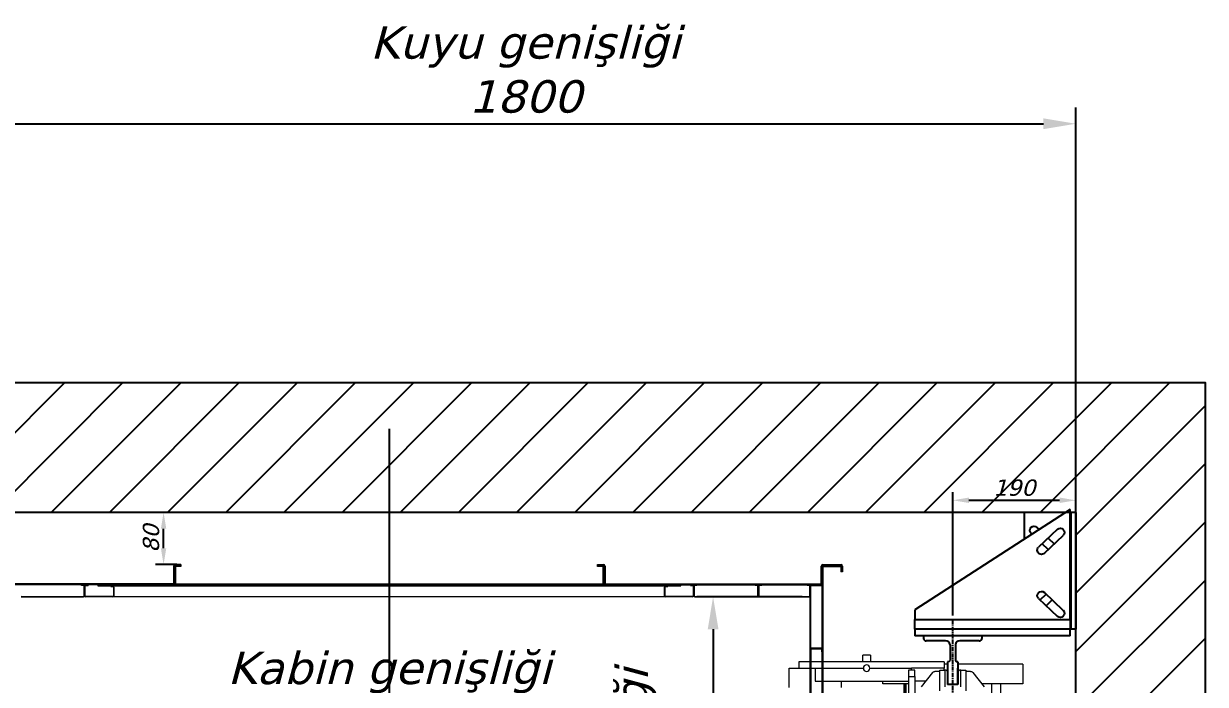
# Model space of a CAD drawing. Header units: millimetres. Extents: x -8775 to 14118, y -77 to 2750.
# Drawn here: x 10568 to 12393, y 1685 to 2704 of the extents above; entities that cross this region are included whole.
import ezdxf

# ---------------------------------------------------------------- set-up
doc = ezdxf.new("R2010")
doc.units = ezdxf.units.MM
doc.set_wipeout_variables(frame=1)
for name, pattern in [('CENTER', [10.16, 6.35, -1.27, 1.27, -1.27]), ('CENTER2', [28.575, 19.05, -3.175, 3.175, -3.175]), ('CENTERX2', [4, 2.5, -0.5, 0.5, -0.5])]:
    doc.linetypes.add(name, pattern=pattern)
for name, color, linetype in [('EKSEN', 253, 'CENTERX2'), ('TARAMA', 251, 'CENTERX2'), ('TUĞLA DUVAR', 251, 'Continuous')]:
    doc.layers.add(name, color=color, linetype=linetype)
doc.styles.get("Standard").update_dxf_attribs({"font": 'verdanai.ttf'})
doc.dimstyles.new('DimStyleALP', dxfattribs={"dimscale": 20, "dimtxt": 2.5, "dimasz": 2.5, "dimexe": 1.25, "dimexo": 0.625, "dimtad": 1, "dimdsep": 46, "dimtxsty": 'Standard', "dimcen": 2.5, "dimclrd": 60, "dimclre": 60, "dimadec": 0, "dimazin": 0, "dimtfac": 1, "dimtofl": 0, "dimtmove": 0, "dimatfit": 3, "dimfxl": 1, "dimarcsym": 0})
doc.dimstyles.new('S', dxfattribs={"dimscale": 10, "dimtxt": 2.5, "dimasz": 2.5, "dimexe": 1.25, "dimexo": 0.625, "dimtad": 1, "dimdsep": 46, "dimtxsty": 'Standard', "dimcen": 2.5, "dimclrd": 60, "dimclre": 60, "dimadec": 0, "dimazin": 0, "dimtfac": 1, "dimtofl": 0, "dimtmove": 0, "dimatfit": 3, "dimfxl": 1, "dimarcsym": 0})

# ---------------------------------------------------------------- blocks, each defined once
blk = doc.blocks.new('*D264')
at = {"color": 60, "linetype": 'ByBlock', "lineweight": -2, "transparency": 16777216}
for p, q in [((-900, 887.5), (-900, 1500)), ((900, 887.5), (900, 1500)), ((-850, 1475), (850, 1475))]:
    blk.add_line(p, q, dxfattribs=at)
at = {"color": 60, "transparency": 16777216}
for points in [[(-850, 1483.3), (-850, 1466.7), (-900, 1475)], [(850, 1483.3), (850, 1466.7), (900, 1475)]]:
    blk.add_solid(points, dxfattribs=at)
at = {"layer": 'Defpoints', "color": 0, "transparency": 16777216}
for p in [(900, 1475), (-900, 875), (900, 875)]:
    blk.add_point(p, dxfattribs=at)
at = {"color": 0, "transparency": 16777216, "insert": (50, 1558.4), "char_height": 50, "attachment_point": 5}
blk.add_mtext('Kuyu genişliği\\P1800', dxfattribs=at)
blk = doc.blocks.new('90X75X16')
at = {"color": 1}
for p, q in [((0, 45), (0, -45)), ((0, 45), (4, 45)), ((8, 41), (8, 11)), ((14, 4), (38, 4)), ((40, 8), (40, 6)), ((40, 8), (75, 8)), ((75, 8), (75, -8)), ((8, -11), (8, -41)), ((14, -4), (38, -4)), ((40, -7), (40, -8)), ((40, -8), (75, -8)), ((0, -45), (4, -45))]:
    blk.add_line(p, q, dxfattribs=at)
for centre, radius, start, end in [((4, 41), 4, 0, 90), ((14.9, 10.9), 6.92, 178.8651, 262.3375), ((38, 6), 2, 270, 0), ((14.9, -10.9), 6.92, 97.6625, 181.1349), ((36.9, -6.9), 3.07, 357.6884, 69.6917), ((4, -41), 4, 270, 0)]:
    blk.add_arc(centre, radius, start, end, dxfattribs=at)
at = {"layer": 'Defpoints', "color": 1, "linetype": 'ByBlock'}
for p in [(75, 8), (75, -8), (75, -8)]:
    blk.add_point(p, dxfattribs=at)
blk = doc.blocks.new('A$C315B04A7')
at = {"rotation": 90}
blk.add_blockref('90X75X16', (45, 0), dxfattribs=at)
blk = doc.blocks.new('A$C14865ba1')
at = {"color": 2, "linetype": 'Continuous', "lineweight": 25}
for p, q in [((0, 190), (0, 10)), ((0, 190), (7.5, 190)), ((7.5, 190), (7.5, 10)), ((16.2, 190), (80, 190)), ((80, 190), (80, 148.8)), ((60.1, 167.2), (56.6, 163.9)), ((42.7, 150.8), (33.2, 141.8)), ((42.7, 132.9), (52.1, 141.8)), ((36.4, 55.2), (45.8, 46.2)), ((55.3, 55.2), (45.8, 64.1)), ((0, 10), (7.5, 10)), ((7.5, 10), (8.5, 10))]:
    blk.add_line(p, q, dxfattribs=at)
at = {"color": 4, "linetype": 'Continuous', "lineweight": 25}
for p, q in [((7.5, 190), (8.5, 190)), ((8.5, 25), (8.5, 195)), ((8.5, 195), (248.5, 40)), ((28.4, 164.2), (57.5, 136.7)), ((48.6, 127.3), (19.5, 154.8)), ((67.8, 156.7), (69, 157.8)), ((19.5, 39.2), (48.6, 66.7)), ((57.5, 57.3), (28.4, 29.8)), ((248.5, 40), (248.5, 25)), ((248.5, 25), (8.5, 25)), ((8.5, 25), (8.5, 10)), ((248.5, 10), (248.5, 25)), ((8.5, 10), (248.5, 10)), ((8.5, 0), (8.5, 10)), ((248.5, 10), (248.5, 0)), ((8.5, 0), (248.5, 0))]:
    blk.add_line(p, q, dxfattribs=at)
for centre, start, end in [((24, 159.5), 46.5675, 226.5675), ((53, 132), 226.5675, 46.5675), ((53, 62), 313.4325, 133.4325), ((24, 34.5), 133.4325, 313.4325)]:
    blk.add_arc(centre, 6.5, start, end, dxfattribs=at)
at = {"color": 2, "linetype": 'Continuous', "lineweight": 25}
blk.add_arc((64.5, 162.5), 6.5, 313.4325, 133.4325, dxfattribs=at)
blk = doc.blocks.new('*D287')
at = {"color": 60, "linetype": 'ByBlock', "lineweight": -2, "transparency": 16777216}
for p, q in [((637.5, 1400), (475, 1400)), ((500, 1350), (500, 50)), ((637.5, 0), (475, 0))]:
    blk.add_line(p, q, dxfattribs=at)
at = {"color": 60, "transparency": 16777216}
for points in [[(491.7, 1350), (508.3, 1350), (500, 1400)], [(491.7, 50), (508.3, 50), (500, 0)]]:
    blk.add_solid(points, dxfattribs=at)
at = {"layer": 'Defpoints', "color": 0, "transparency": 16777216}
for p in [(650, 1400), (500, 0), (650, 0)]:
    blk.add_point(p, dxfattribs=at)
at = {"color": 0, "transparency": 16777216, "insert": (416.7, 1043.5), "char_height": 50, "attachment_point": 5, "rotation": 90}
blk.add_mtext('Kabin derinliği\\P1400', dxfattribs=at)
blk = doc.blocks.new('*D286')
at = {"color": 60, "linetype": 'ByBlock', "lineweight": -2, "transparency": 16777216}
for p, q in [((-650, 1387.5), (-650, 1140)), ((650, 1387.5), (650, 1140)), ((-600, 1165), (308.3, 1165)), ((537.5, 1165), (600, 1165))]:
    blk.add_line(p, q, dxfattribs=at)
at = {"color": 60, "transparency": 16777216}
for points in [[(-600, 1173.3), (-600, 1156.7), (-650, 1165)], [(600, 1173.3), (600, 1156.7), (650, 1165)]]:
    blk.add_solid(points, dxfattribs=at)
at = {"layer": 'Defpoints', "color": 0, "transparency": 16777216}
for p in [(-650, 1400), (650, 1400), (650, 1165)]:
    blk.add_point(p, dxfattribs=at)
at = {"color": 0, "transparency": 16777216, "insert": (0, 1248.3), "char_height": 50, "attachment_point": 5}
blk.add_mtext('Kabin genişliği \\P1300', dxfattribs=at)
blk = doc.blocks.new('A$C27DB1261')
at = {"color": 251, "linetype": 'CENTER'}
blk.add_line((1517.5, 1370), (1517.5, -50), dxfattribs=at)
at = {"color": 136, "linetype": 'Continuous', "lineweight": 15}
for p, q in [((1442.5, 73), (1442.5, 49)), ((1443.5, 73), (1443.5, 49)), ((1445.8, 73), (1445.8, 49)), ((1449, 37.9), (1449, 85)), ((1459, 37.9), (1459, 85)), ((1577.8, 73), (1577.8, 49)), ((1591.5, 73), (1591.5, 49)), ((1265, 55), (1265, 25)), ((1345, 45), (1345, 55)), ((1497.5, 60), (1497.5, 28)), ((1537.5, 28), (1537.5, 60)), ((1305, 25), (1305, 45)), ((1305, 45), (1449, 45)), ((1409.5, 49), (1409.5, 45)), ((1449, 49), (1409.5, 49)), ((1449, 37.9), (1459, 37.9)), ((1449, 27.9), (1449, 37.9)), ((1475.5, 45), (1459, 45)), ((1459, 37.9), (1459, 27.9)), ((1486, 31.9), (1468.6, 53.6)), ((1509.5, 49), (1509.3, 49)), ((1509.5, 19), (1509.5, 49)), ((1525, 50), (1525, 25)), ((1525.5, 49), (1525.5, 19)), ((1525.8, 49), (1525.5, 49)), ((1566.4, 53.6), (1549, 31.9)), ((1582.2, 49), (1562.7, 49)), ((1625.5, 49), (1582.2, 49)), ((1625.5, 19), (1625.5, 49)), ((1265, 25), (1305, 25)), ((1279.9, 15), (1279.9, 25)), ((1305, 25), (1379.5, 25)), ((1389.5, 25), (1454, 25)), ((1459, 27.9), (1449, 27.9)), ((1454, 27.9), (1454, 25)), ((1504, 25), (1454, 25)), ((1497.5, 30), (1489.9, 30)), ((1497.5, 28), (1505.2, 28)), ((1504, 28), (1504, 25)), ((1504, 15), (1504, 25)), ((1509.5, 19), (1504, 19)), ((1525.5, 25), (1525, 25)), ((1582.2, 19), (1525.5, 19)), ((1529.8, 28), (1537.5, 28)), ((1545.1, 30), (1537.5, 30)), ((1625.5, 19), (1582.2, 19)), ((1504, 15), (1279.9, 15)), ((1378.5, 15), (1378.5, 5)), ((1384.5, 5), (1378.5, 5)), ((1390.5, 5), (1384.5, 5)), ((1390.5, 5), (1390.5, 15))]:
    blk.add_line(p, q, dxfattribs=at)
at = {"color": 1, "linetype": 'Continuous', "lineweight": 15}
for p, q in [((1505.2, 28), (1505.2, 54)), ((1509.3, 50), (1509.3, 30)), ((1525.8, 30), (1525.8, 50)), ((1529.8, 54), (1529.8, 28)), ((1507.3, 28), (1505.2, 28)), ((1507.3, 28), (1509.3, 30)), ((1525.8, 30), (1527.7, 28)), ((1529.8, 28), (1527.7, 28))]:
    blk.add_line(p, q, dxfattribs=at)
blk.add_circle((1384.5, 25), 5, dxfattribs=at)
at = {"color": 136, "linetype": 'Continuous', "lineweight": 15}
for centre, start, end in [((1489.9, 35), 218.6598, 270), ((1545.1, 35), 270, 321.3402)]:
    blk.add_arc(centre, 5, start, end, dxfattribs=at)
blk = doc.blocks.new('*D258')
at = {"color": 60, "linetype": 'ByBlock', "lineweight": -2, "transparency": 16777216}
for p, q in [((12002.7, 1791.2), (12002.7, 1981.5)), ((12192.7, 1876.6), (12192.7, 1981.5)), ((12027.7, 1969), (12167.7, 1969))]:
    blk.add_line(p, q, dxfattribs=at)
at = {"color": 60, "transparency": 16777216}
for points in [[(12027.7, 1973.2), (12027.7, 1964.8), (12002.7, 1969)], [(12167.7, 1973.2), (12167.7, 1964.8), (12192.7, 1969)]]:
    blk.add_solid(points, dxfattribs=at)
at = {"layer": 'Defpoints', "color": 0, "transparency": 16777216}
for p in [(12192.7, 1969), (12192.7, 1870.3), (12002.7, 1785)]:
    blk.add_point(p, dxfattribs=at)
at = {"color": 0, "transparency": 16777216, "insert": (12097.7, 1988.3), "char_height": 25, "attachment_point": 5}
blk.add_mtext('190', dxfattribs=at)
blk = doc.blocks.new('*D259')
at = {"color": 60, "linetype": 'ByBlock', "lineweight": -2, "transparency": 16777216}
for p, q in [((10804.7, 1950), (10771.8, 1950)), ((10784.3, 1895), (10784.3, 1925)), ((10804.7, 1870), (10771.8, 1870))]:
    blk.add_line(p, q, dxfattribs=at)
at = {"color": 60, "transparency": 16777216}
for points in [[(10780.1, 1925), (10788.5, 1925), (10784.3, 1950)], [(10780.1, 1895), (10788.5, 1895), (10784.3, 1870)]]:
    blk.add_solid(points, dxfattribs=at)
at = {"layer": 'Defpoints', "color": 0, "transparency": 16777216}
for p in [(10784.3, 1950), (10811, 1950), (10811, 1870)]:
    blk.add_point(p, dxfattribs=at)
at = {"color": 0, "transparency": 16777216, "insert": (10765, 1910), "char_height": 25, "attachment_point": 5, "rotation": 90}
blk.add_mtext('80', dxfattribs=at)
blk = doc.blocks.new('*U262')
at = {"layer": 'TARAMA'}
h = blk.add_hatch(dxfattribs=at)
h.set_pattern_fill('ANSI31', color=256, scale=20)
h.set_pattern_definition([(45, (-1250, -1200), (-44.9013, 44.9013), [])])
h.paths.add_polyline_path([(-1100, -1075), (1100, -1075), (1100, 1075), (-1100, 1075)])
h.paths.add_polyline_path([(-900, -875), (900, -875), (900, 875), (-900, 875)], flags=16)
at = {"layer": 'TUĞLA DUVAR'}
for points in [[(-1100, -1075), (1100, -1075), (1100, 1075), (-1100, 1075)], [(-900, -875), (900, -875), (900, 875), (-900, 875)]]:
    blk.add_lwpolyline(points, close=True, dxfattribs=at)
dim = blk.add_linear_dim(base=(900, 1475), p1=(-900, 875), p2=(900, 875), text='Kuyu genişliği\\P<>', dimstyle='DimStyleALP')
dim.commit()
dim.dimension.update_dxf_attribs({"geometry": '*D264', "text_midpoint": (50, 1475), "dimtype": 160})
blk = doc.blocks.new('*U285')
blk.add_wipeout([(0, -1.5), (666, -1.537), (666.707, -1.83), (667, -2.537), (667, -29.037), (667.732, -30.805), (669.5, -31.537), (697.5, -31.537), (699.268, -30.805), (700, -29.045), (700, -20.037), (697, -20.037), (697, -27.537), (696.707, -28.244), (696, -28.537), (671, -28.537), (670.293, -28.244), (670, -27.537), (670, 385.963), (670.293, 386.67), (671, 386.963), (697.5, 386.963), (699.268, 387.695), (700, 389.463), (700, 398.463), (697, 398.463), (697, 390.963), (696.707, 390.256), (696, 389.963), (671, 389.963), (670.293, 390.256), (670, 390.969), (670, 1008.963), (670.293, 1009.67), (671, 1009.963), (696, 1009.963), (696.707, 1009.67), (697, 1008.963), (697, 1001.463), (700, 1001.463), (700, 1010.463), (699.268, 1012.231), (697.5, 1012.963), (671, 1012.963), (670.293, 1013.256), (670, 1013.963), (670, 1445.969), (670.293, 1446.67), (671, 1446.963), (696, 1446.963), (696.707, 1446.67), (697, 1445.963), (697, 1438.463), (700, 1438.463), (700, 1447.463), (699.268, 1449.231), (697.5, 1449.963), (669.5, 1449.963), (667.732, 1449.231), (667, 1447.463), (667, 1420.963), (666.707, 1420.256), (666, 1419.963), (334.167, 1420), (333.46, 1420.293), (333.167, 1421), (333.167, 1447.5), (332.434, 1449.268), (330.667, 1450), (321.667, 1450), (321.667, 1447), (329.167, 1447), (329.874, 1446.707), (330.167, 1446), (330.167, 1421), (329.167, 1420), (0, 1420), (-329.167, 1420), (-330.167, 1421), (-330.167, 1446), (-329.874, 1446.707), (-329.167, 1447), (-321.667, 1447), (-321.667, 1450), (-330.667, 1450), (-332.434, 1449.268), (-333.167, 1447.5), (-333.167, 1421), (-333.46, 1420.293), (-334.167, 1420), (-666, 1420.037), (-666.707, 1420.33), (-667, 1421.037), (-667, 1447.537), (-667.732, 1449.305), (-669.5, 1450.037), (-697.5, 1450.037), (-699.268, 1449.305), (-700, 1447.537), (-700, 1438.537), (-697, 1438.537), (-697, 1446.037), (-696.707, 1446.744), (-696, 1447.037), (-671, 1447.037), (-670.293, 1446.744), (-670, 1446.042), (-670, 1014.037), (-670.293, 1013.33), (-671, 1013.037), (-697.5, 1013.037), (-699.268, 1012.305), (-700, 1010.537), (-700, 1001.537), (-697, 1001.537), (-697, 1009.037), (-696.707, 1009.744), (-696, 1010.037), (-671, 1010.037), (-670.293, 1009.744), (-670, 1009.037), (-670, 391.042), (-670.293, 390.33), (-671, 390.037), (-696, 390.037), (-696.707, 390.33), (-697, 391.037), (-697, 398.537), (-700, 398.537), (-700, 389.537), (-699.268, 387.769), (-697.5, 387.037), (-671, 387.037), (-670.293, 386.744), (-670, 386.037), (-670, -27.463), (-670.293, -28.17), (-671, -28.463), (-696, -28.463), (-696.707, -28.17), (-697, -27.463), (-697, -19.963), (-700, -19.963), (-700, -28.971), (-699.268, -30.731), (-697.5, -31.463), (-669.5, -31.463), (-667.732, -30.731), (-667, -28.963), (-667, -2.463), (-666.707, -1.756), (-666, -1.463)])
at = {"color": 7, "linetype": 'Continuous', "lineweight": 15}
for p, q in [((-333.167, 1447.5), (-333.167, 1421)), ((-331.667, 1447.5), (-331.667, 1421)), ((-331.667, 1446), (-331.667, 1421)), ((-321.667, 1450), (-330.667, 1450)), ((-321.667, 1448.5), (-330.667, 1448.5)), ((-330.167, 1446), (-330.167, 1421)), ((-321.667, 1448.5), (-329.167, 1448.5)), ((-321.667, 1447), (-329.167, 1447)), ((-321.667, 1450), (-321.667, 1448.5)), ((-321.667, 1448.5), (-321.667, 1447)), ((321.667, 1450), (330.667, 1450)), ((321.667, 1448.5), (321.667, 1450)), ((321.667, 1448.5), (330.667, 1448.5)), ((321.667, 1447), (321.667, 1448.5)), ((329.167, 1448.5), (321.667, 1448.5)), ((329.167, 1447), (321.667, 1447)), ((330.167, 1421), (330.167, 1446)), ((331.667, 1447.5), (331.667, 1421)), ((331.667, 1421), (331.667, 1446)), ((333.167, 1447.5), (333.167, 1421)), ((667, 1420.963), (667, 1447.463)), ((668.5, 1420.963), (668.5, 1447.463)), ((669.5, 1449.963), (697.5, 1449.963)), ((669.5, 1448.463), (697.5, 1448.463)), ((670, 1013.963), (670, 1445.969)), ((671, 1448.463), (696, 1448.463)), ((671, 1446.963), (696, 1446.963)), ((697, 1445.963), (697, 1438.463)), ((698.5, 1447.463), (698.5, 1438.463)), ((698.5, 1445.963), (698.5, 1438.463)), ((700, 1447.463), (700, 1438.463)), ((698.5, 1438.463), (697, 1438.463)), ((700, 1438.463), (698.5, 1438.463)), ((-334.167, 1420), (-666, 1420.037)), ((-334.167, 1418.5), (-666, 1418.537)), ((-475, 1417.7), (-475, 1418.5)), ((-471.8, 1417.7), (-475, 1417.7)), ((-470.8, 1401.8), (-470.8, 1416.7)), ((-470, 1401.8), (-470, 1416.7)), ((-469.2, 1401.8), (-469.2, 1416.7)), ((-468.2, 1417.7), (-465, 1417.7)), ((-465, 1418.5), (-465, 1417.7)), ((-450, 1418.5), (-450, 1417)), ((-450, 1418.5), (520, 1418.5)), ((-450, 1417), (450, 1417)), ((-430, 1417), (-426.8, 1417)), ((-430, 1416.2), (-430, 1417)), ((-430, 1416.2), (-426.8, 1416.2)), ((-425.8, 1415.2), (-425.8, 1401.8)), ((-425, 1415.2), (-425, 1401.8)), ((-401.8, 1418.5), (-405, 1418.5)), ((-398.2, 1418.5), (-395, 1418.5)), ((-329.167, 1420), (329.167, 1420)), ((-329.167, 1418.5), (329.167, 1418.5)), ((334.167, 1420), (666, 1419.963)), ((334.167, 1418.5), (666, 1418.463)), ((425, 1401.8), (425, 1415.2)), ((425.8, 1401.8), (425.8, 1415.2)), ((426.8, 1417), (430, 1417)), ((426.8, 1416.2), (430, 1416.2)), ((430, 1417), (430, 1416.2)), ((435, 1418.463), (438.2, 1418.463)), ((445, 1418.463), (441.8, 1418.463)), ((450, 1417), (450, 1418.5)), ((465, 1417.7), (465, 1418.5)), ((465, 1417.7), (468.2, 1417.7)), ((469.2, 1416.7), (469.2, 1401.8)), ((470, 1416.7), (470, 1401.8)), ((470.8, 1416.7), (470.8, 1401.8)), ((475, 1417.7), (471.8, 1417.7)), ((475, 1418.5), (475, 1417.7)), ((568.2, 1418.463), (565, 1418.463)), ((565, 1417.663), (565, 1418.463)), ((568.2, 1417.663), (565, 1417.663)), ((569.2, 1401.763), (569.2, 1416.663)), ((570, 1401.763), (570, 1416.663)), ((570.8, 1416.663), (570.8, 1401.763)), ((575, 1418.463), (571.8, 1418.463)), ((575, 1417.663), (571.8, 1417.663)), ((575, 1418.463), (575, 1417.663)), ((648.2, 1418.463), (645, 1418.463)), ((645, 1417.663), (645, 1418.463)), ((648.2, 1417.663), (645, 1417.663)), ((649.2, 1401.763), (649.2, 1416.663)), ((650, 1321.763), (650, 1416.663)), ((650, 1401.763), (650, 1416.663)), ((650.8, 1321.763), (650.8, 1416.663)), ((651.8, 1418.463), (666.7, 1418.463)), ((651.8, 1417.663), (666.7, 1417.663)), ((667.7, 1416.663), (667.7, 1413.463)), ((668.5, 1413.463), (667.7, 1413.463)), ((668.5, 1013.963), (668.5, 1420.963)), ((668.5, 1416.663), (668.5, 1413.463)), ((-568.2, 1400.837), (-471.8, 1400.8)), ((-568.2, 1400.037), (-471.8, 1400)), ((-426.8, 1400.8), (-468.2, 1400.8)), ((-426.8, 1400), (-468.2, 1400)), ((468.2, 1400.8), (426.8, 1400.8)), ((468.2, 1400), (426.8, 1400)), ((471.8, 1400.8), (568.2, 1400.763)), ((471.8, 1400), (568.2, 1399.963)), ((571.8, 1400.763), (648.2, 1400.763)), ((571.8, 1399.963), (648.2, 1399.963)), ((650, 1399.963), (648.2, 1399.963)), ((650, 1318.172), (650, 1030.863)), ((650.8, 1318.163), (650.8, 1030.863)), ((666.7, 1320.763), (651.8, 1320.763)), ((666.7, 1319.963), (651.8, 1319.963)), ((666.7, 1319.163), (651.8, 1319.163)), ((667.7, 1324.963), (668.5, 1324.963)), ((667.7, 1324.963), (667.7, 1321.763)), ((667.7, 1314.963), (667.7, 1318.163)), ((668.5, 1314.963), (667.7, 1314.963)), ((668.5, 1324.963), (668.5, 1321.763)), ((668.5, 1314.963), (668.5, 1318.163))]:
    blk.add_line(p, q, dxfattribs=at)
blk.add_lwpolyline([(-425, 1400), (-425, 1417), (425, 1417), (425, 1400)], close=True, dxfattribs=at)
for centre, radius, start, end in [((-330.667, 1447.5), 2.5, 90, 180), ((-330.667, 1447.5), 1, 90, 180), ((-329.167, 1446), 2.5, 90, 180), ((-329.167, 1446), 1, 90, 180), ((329.167, 1446), 2.5, 0, 90), ((329.167, 1446), 1, 0, 90), ((330.667, 1447.5), 2.5, 0, 90), ((330.667, 1447.5), 1, 0, 90), ((669.5, 1447.463), 2.5, 90, 180), ((671, 1445.963), 2.5, 90, 180), ((669.5, 1447.463), 1, 90, 180), ((671, 1445.963), 1, 90, 180), ((696, 1445.963), 2.5, 0, 90), ((696, 1445.963), 1, 0, 90), ((697.5, 1447.463), 2.5, 0, 90), ((697.5, 1447.463), 1, 0, 90), ((-471.8, 1416.7), 1.8, 0, 90), ((-471.8, 1416.7), 1, 0, 90), ((-468.2, 1416.7), 1.8, 90, 180), ((-468.2, 1416.7), 1, 90, 180), ((-426.8, 1415.2), 1.8, 0, 90), ((-426.8, 1415.2), 1, 0, 90), ((-334.167, 1421), 2.5, 270, 0), ((-334.167, 1421), 1, 270, 0), ((-329.167, 1421), 2.5, 180, 270), ((-329.167, 1421), 1, 180, 270), ((329.167, 1421), 1, 270, 0), ((329.167, 1421), 2.5, 270, 0), ((334.167, 1421), 2.5, 180, 270), ((334.167, 1421), 1, 180, 270), ((426.8, 1415.2), 1.8, 90, 180), ((426.8, 1415.2), 1, 90, 180), ((468.2, 1416.7), 1.8, 0, 90), ((468.2, 1416.7), 1, 0, 90), ((471.8, 1416.7), 1.8, 90, 180), ((471.8, 1416.7), 1, 90, 180), ((568.2, 1416.663), 1.8, 0, 90), ((568.2, 1416.663), 1, 0, 90), ((571.8, 1416.663), 1.8, 90, 180), ((571.8, 1416.663), 1, 90, 180), ((648.2, 1416.663), 1.8, 0, 90), ((648.2, 1416.663), 1, 0, 90), ((651.8, 1416.663), 1.8, 90, 180), ((651.8, 1416.663), 1, 90, 180), ((666, 1420.963), 2.5, 270, 0), ((666, 1420.963), 1, 270, 0), ((666.7, 1416.663), 1.8, 0, 90), ((666.7, 1416.663), 1, 0, 90), ((-471.8, 1401.8), 1.8, 270, 0), ((-471.8, 1401.8), 1, 270, 0), ((-468.2, 1401.8), 1.8, 180, 270), ((-468.2, 1401.8), 1, 180, 270), ((-426.8, 1401.8), 1, 270, 0), ((-426.8, 1401.8), 1.8, 270, 0), ((426.8, 1401.8), 1.8, 180, 270), ((426.8, 1401.8), 1, 180, 270), ((468.2, 1401.8), 1, 270, 0), ((468.2, 1401.8), 1.8, 270, 0), ((471.8, 1401.8), 1.8, 180, 270), ((471.8, 1401.8), 1, 180, 270), ((568.2, 1401.763), 1.8, 270, 0), ((568.2, 1401.763), 1, 270, 0), ((571.8, 1401.763), 1.8, 180, 270), ((571.8, 1401.763), 1, 180, 270), ((648.2, 1401.763), 1.8, 270, 0), ((648.2, 1401.763), 1, 270, 0), ((651.8, 1321.763), 1.8, 180, 270), ((651.8, 1318.163), 1.8, 90, 180), ((651.8, 1321.763), 1, 180, 270), ((651.8, 1318.163), 1, 90, 180), ((666.7, 1321.763), 1.8, 270, 0), ((666.7, 1321.763), 1, 270, 0), ((666.7, 1318.163), 1.8, 0, 90), ((666.7, 1318.163), 1, 0, 90)]:
    blk.add_arc(centre, radius, start, end, dxfattribs=at)
at = {"layer": 'EKSEN', "linetype": 'CENTER2', "ltscale": 10}
for p, q in [((0, 1659.25), (0, -140.033)), ((0, 1559.25), (0, 0))]:
    blk.add_line(p, q, dxfattribs=at)
for base, p1, p2, angle, text, picture, middle in [((650, 1165), (-650, 1400.037), (650, 1399.963), 180, 'Kabin genişliği \\P<>', '*D286', (0, 1165)), ((500, -0.037), (650, 1399.963), (650, -0.037), 270, 'Kabin derinliği\\P<>', '*D287', (500, 1043.547))]:
    dim = blk.add_linear_dim(base=base, p1=p1, p2=p2, angle=angle, text=text, dimstyle='DimStyleALP')
    dim.commit()
    dim.dimension.update_dxf_attribs({"geometry": picture, "text_midpoint": middle, "dimtype": 160})

msp = doc.modelspace()

# ---------------------------------------------------------------- block references
msp.add_blockref('*U262', (11292.663, 1075))
at = {"linetype": 'ByBlock', "xscale": -1}
msp.add_blockref('A$C14865ba1', (12192.663, 1760), dxfattribs=at)
at = {"rotation": 180}
msp.add_blockref('A$C315B04A7', (12047.663, 1760), dxfattribs=at)

# ---------------------------------------------------------------- dimensions: what is measured, and where the dimension line sits
dim = msp.add_linear_dim(base=(12192.663, 1968.994), p1=(12002.663, 1785), p2=(12192.663, 1870.313), dimstyle='S')
dim.commit()
dim.dimension.update_dxf_attribs({"geometry": '*D258', "text_midpoint": (12097.663, 1968.994), "dimtype": 160})

# ---------------------------------------------------------------- next in the draw order: block references
msp.add_blockref('*U285', (11132.663, 419.988))

# ---------------------------------------------------------------- next in the draw order: block references
at = {"linetype": 'ByBlock', "xscale": -1, "rotation": 180}
msp.add_blockref('A$C27DB1261', (10485.163, 1735), dxfattribs=at)

# ---------------------------------------------------------------- next in the draw order: dimensions: what is measured, and where the dimension line sits
dim = msp.add_linear_dim(base=(10784.289, 1949.987), p1=(10810.996, 1869.987), p2=(10810.996, 1949.987), angle=90, dimstyle='S')
dim.commit()
dim.dimension.update_dxf_attribs({"geometry": '*D259', "text_midpoint": (10764.968, 1909.987)})

doc.saveas('drawing.dxf')
